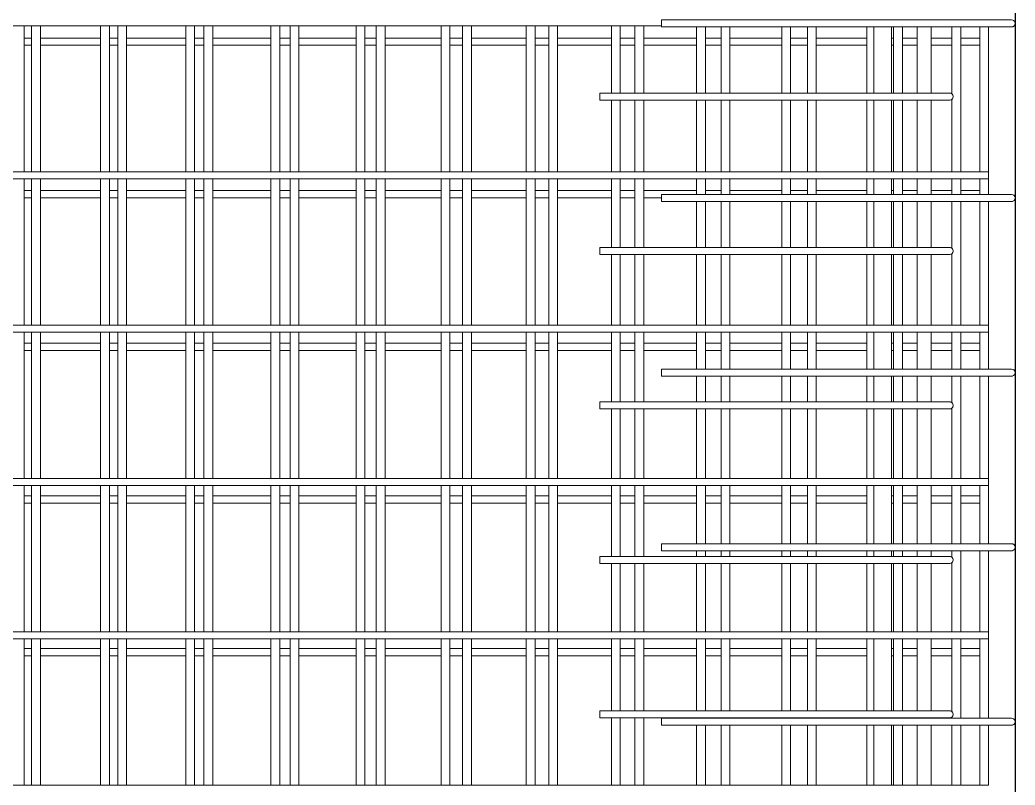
# Model space of a CAD drawing. Header units: millimetres. Extents: x 6720 to 22888, y -3063 to 10060.
# Drawn here: x 11192 to 12319, y 2982 to 3848 of the extents above; entities that cross this region are included whole.
import ezdxf

# ---------------------------------------------------------------- set-up
doc = ezdxf.new("R2010")
doc.units = ezdxf.units.MM
doc.layers.add('A-WALL', color=113, linetype='Continuous', lineweight=25)
doc.layers.add('S-RBAR', color=171, linetype='Continuous', lineweight=18)

msp = doc.modelspace()

# ---------------------------------------------------------------- linework, layer by layer
at = {"layer": 'A-WALL'}
msp.add_line((12318.6, 4095), (12318.6, 2210), dxfattribs=at)
at = {"layer": 'S-RBAR'}
for p, q in [((10462.6, 3841.7), (11918.6, 3841.7)), ((11197.4, 3676.2), (11197.4, 3841.7)), ((11205.6, 3676.2), (11205.6, 3841.7)), ((11215.6, 3676.2), (11215.6, 3841.7)), ((11283.8, 3676.2), (11283.8, 3841.7)), ((11293.8, 3676.2), (11293.8, 3841.7)), ((11303.1, 3676.2), (11303.1, 3841.7)), ((11313.1, 3676.2), (11313.1, 3841.7)), ((11380.1, 3676.2), (11380.1, 3841.7)), ((11390.1, 3676.2), (11390.1, 3841.7)), ((11400.7, 3676.2), (11400.7, 3841.7)), ((11410.7, 3676.2), (11410.7, 3841.7)), ((11476.5, 3676.2), (11476.5, 3841.7)), ((11486.5, 3676.2), (11486.5, 3841.7)), ((11498.2, 3676.2), (11498.2, 3841.7)), ((11508.2, 3676.2), (11508.2, 3841.7)), ((11572.8, 3676.2), (11572.8, 3841.7)), ((11582.8, 3676.2), (11582.8, 3841.7)), ((11595.7, 3676.2), (11595.7, 3841.7)), ((11605.7, 3676.2), (11605.7, 3841.7)), ((11669.1, 3676.2), (11669.1, 3841.7)), ((11679.1, 3676.2), (11679.1, 3841.7)), ((11693.3, 3676.2), (11693.3, 3841.7)), ((11703.3, 3676.2), (11703.3, 3841.7)), ((11765.5, 3676.2), (11765.5, 3841.7)), ((11775.5, 3676.2), (11775.5, 3841.7)), ((11790.8, 3676.2), (11790.8, 3841.7)), ((11800.8, 3676.2), (11800.8, 3841.7)), ((11861.8, 3765.5), (11861.8, 3841.7)), ((11871.8, 3765.5), (11871.8, 3841.7)), ((11888.4, 3765.5), (11888.4, 3841.7)), ((11898.4, 3765.5), (11898.4, 3841.7)), ((11918.6, 3848.3), (12294.6, 3848.3)), ((11918.6, 3840.3), (11918.6, 3848.3)), ((11918.6, 3840.3), (12294.6, 3840.3)), ((11958.1, 3765.5), (11958.1, 3840.3)), ((11968.1, 3765.5), (11968.1, 3840.3)), ((11985.9, 3765.5), (11985.9, 3840.3)), ((11995.9, 3765.5), (11995.9, 3840.3)), ((12054.5, 3765.5), (12054.5, 3840.3)), ((12064.5, 3765.5), (12064.5, 3840.3)), ((12083.5, 3765.5), (12083.5, 3840.3)), ((12093.5, 3765.5), (12093.5, 3840.3)), ((12150.8, 3765.5), (12150.8, 3840.3)), ((12158.6, 3765.5), (12158.6, 3840.3)), ((12178.6, 3765.5), (12178.6, 3840.3)), ((12181, 3765.5), (12181, 3840.3)), ((12191, 3765.5), (12191, 3840.3)), ((12207.6, 3765.5), (12207.6, 3840.3)), ((12223.6, 3765.5), (12223.6, 3840.3)), ((12247.1, 3764.2), (12247.1, 3840.3)), ((12257.1, 3676.2), (12257.1, 3840.3)), ((12278.6, 3676.2), (12278.6, 3840.3)), ((12288.6, 3676.2), (12288.6, 3840.3)), ((12314.6, 3848.3), (12294.6, 3848.3)), ((12314.6, 3840.3), (12294.6, 3840.3)), ((11197.4, 3827.8), (11205.6, 3827.8)), ((11197.4, 3819.8), (11205.6, 3819.8)), ((11215.6, 3827.8), (11283.8, 3827.8)), ((11215.6, 3819.8), (11283.8, 3819.8)), ((11293.8, 3827.8), (11303.1, 3827.8)), ((11293.8, 3819.8), (11303.1, 3819.8)), ((11313.1, 3827.8), (11380.1, 3827.8)), ((11313.1, 3819.8), (11380.1, 3819.8)), ((11390.1, 3827.8), (11400.7, 3827.8)), ((11390.1, 3819.8), (11400.7, 3819.8)), ((11410.7, 3827.8), (11476.5, 3827.8)), ((11410.7, 3819.8), (11476.5, 3819.8)), ((11486.5, 3827.8), (11498.2, 3827.8)), ((11486.5, 3819.8), (11498.2, 3819.8)), ((11508.2, 3827.8), (11572.8, 3827.8)), ((11508.2, 3819.8), (11572.8, 3819.8)), ((11582.8, 3827.8), (11595.7, 3827.8)), ((11582.8, 3819.8), (11595.7, 3819.8)), ((11605.7, 3827.8), (11669.1, 3827.8)), ((11605.7, 3819.8), (11669.1, 3819.8)), ((11679.1, 3827.8), (11693.3, 3827.8)), ((11679.1, 3819.8), (11693.3, 3819.8)), ((11703.3, 3827.8), (11765.5, 3827.8)), ((11703.3, 3819.8), (11765.5, 3819.8)), ((11775.5, 3827.8), (11790.8, 3827.8)), ((11775.5, 3819.8), (11790.8, 3819.8)), ((11800.8, 3827.8), (11861.8, 3827.8)), ((11800.8, 3819.8), (11861.8, 3819.8)), ((11871.8, 3827.8), (11888.4, 3827.8)), ((11871.8, 3819.8), (11888.4, 3819.8)), ((11898.4, 3827.8), (11958.1, 3827.8)), ((11898.4, 3819.8), (11958.1, 3819.8)), ((11968.1, 3827.8), (11985.9, 3827.8)), ((11968.1, 3819.8), (11985.9, 3819.8)), ((11995.9, 3827.8), (12054.5, 3827.8)), ((11995.9, 3819.8), (12054.5, 3819.8)), ((12064.5, 3827.8), (12083.5, 3827.8)), ((12064.5, 3819.8), (12083.5, 3819.8)), ((12093.5, 3827.8), (12150.8, 3827.8)), ((12093.5, 3819.8), (12150.8, 3819.8)), ((12178.6, 3827.8), (12181, 3827.8)), ((12178.6, 3819.8), (12181, 3819.8)), ((12191, 3827.8), (12207.6, 3827.8)), ((12191, 3819.8), (12207.6, 3819.8)), ((12223.6, 3827.8), (12247.1, 3827.8)), ((12223.6, 3819.8), (12247.1, 3819.8)), ((12257.1, 3827.8), (12278.6, 3827.8)), ((12257.1, 3819.8), (12278.6, 3819.8)), ((12208.6, 3765.5), (11848.6, 3765.5)), ((11848.6, 3765.5), (11848.6, 3757.5)), ((12208.6, 3765.5), (12244.6, 3765.5)), ((12208.6, 3757.5), (11848.6, 3757.5)), ((11861.8, 3676.2), (11861.8, 3757.5)), ((11871.8, 3676.2), (11871.8, 3757.5)), ((11888.4, 3676.2), (11888.4, 3757.5)), ((11898.4, 3676.2), (11898.4, 3757.5)), ((11958.1, 3676.2), (11958.1, 3757.5)), ((11968.1, 3676.2), (11968.1, 3757.5)), ((11985.9, 3676.2), (11985.9, 3757.5)), ((11995.9, 3676.2), (11995.9, 3757.5)), ((12054.5, 3676.2), (12054.5, 3757.5)), ((12064.5, 3676.2), (12064.5, 3757.5)), ((12083.5, 3676.2), (12083.5, 3757.5)), ((12093.5, 3676.2), (12093.5, 3757.5)), ((12150.8, 3676.2), (12150.8, 3757.5)), ((12158.6, 3676.2), (12158.6, 3757.5)), ((12178.6, 3676.2), (12178.6, 3757.5)), ((12181, 3676.2), (12181, 3757.5)), ((12191, 3676.2), (12191, 3757.5)), ((12207.6, 3676.2), (12207.6, 3757.5)), ((12208.6, 3757.5), (12244.6, 3757.5)), ((12223.6, 3676.2), (12223.6, 3757.5)), ((12247.1, 3676.2), (12247.1, 3758.8)), ((10132.6, 3676.2), (12288.6, 3676.2)), ((12288.6, 3668.2), (12288.6, 3676.2)), ((10132.6, 3668.2), (12288.6, 3668.2)), ((11197.4, 3502.6), (11197.4, 3668.2)), ((11205.6, 3502.6), (11205.6, 3668.2)), ((11215.6, 3502.6), (11215.6, 3668.2)), ((11283.8, 3502.6), (11283.8, 3668.2)), ((11293.8, 3502.6), (11293.8, 3668.2)), ((11303.1, 3502.6), (11303.1, 3668.2)), ((11313.1, 3502.6), (11313.1, 3668.2)), ((11380.1, 3502.6), (11380.1, 3668.2)), ((11390.1, 3502.6), (11390.1, 3668.2)), ((11400.7, 3502.6), (11400.7, 3668.2)), ((11410.7, 3502.6), (11410.7, 3668.2)), ((11476.5, 3502.6), (11476.5, 3668.2)), ((11486.5, 3502.6), (11486.5, 3668.2)), ((11498.2, 3502.6), (11498.2, 3668.2)), ((11508.2, 3502.6), (11508.2, 3668.2)), ((11572.8, 3502.6), (11572.8, 3668.2)), ((11582.8, 3502.6), (11582.8, 3668.2)), ((11595.7, 3502.6), (11595.7, 3668.2)), ((11605.7, 3502.6), (11605.7, 3668.2)), ((11669.1, 3502.6), (11669.1, 3668.2)), ((11679.1, 3502.6), (11679.1, 3668.2)), ((11693.3, 3502.6), (11693.3, 3668.2)), ((11703.3, 3502.6), (11703.3, 3668.2)), ((11765.5, 3502.6), (11765.5, 3668.2)), ((11775.5, 3502.6), (11775.5, 3668.2)), ((11790.8, 3502.6), (11790.8, 3668.2)), ((11800.8, 3502.6), (11800.8, 3668.2)), ((11861.8, 3590.6), (11861.8, 3668.2)), ((11871.8, 3590.6), (11871.8, 3668.2)), ((11888.4, 3590.6), (11888.4, 3668.2)), ((11898.4, 3590.6), (11898.4, 3668.2)), ((11958.1, 3650.7), (11958.1, 3668.2)), ((11968.1, 3650.7), (11968.1, 3668.2)), ((11985.9, 3650.7), (11985.9, 3668.2)), ((11995.9, 3650.7), (11995.9, 3668.2)), ((12054.5, 3650.7), (12054.5, 3668.2)), ((12064.5, 3650.7), (12064.5, 3668.2)), ((12083.5, 3650.7), (12083.5, 3668.2)), ((12093.5, 3650.7), (12093.5, 3668.2)), ((12150.8, 3650.7), (12150.8, 3668.2)), ((12158.6, 3650.7), (12158.6, 3668.2)), ((12178.6, 3650.7), (12178.6, 3668.2)), ((12181, 3650.7), (12181, 3668.2)), ((12191, 3650.7), (12191, 3668.2)), ((12207.6, 3650.7), (12207.6, 3668.2)), ((12223.6, 3650.7), (12223.6, 3668.2)), ((12247.1, 3650.7), (12247.1, 3668.2)), ((12257.1, 3650.7), (12257.1, 3668.2)), ((12278.6, 3650.7), (12278.6, 3668.2)), ((12288.6, 3650.7), (12288.6, 3668.2)), ((11197.4, 3655), (11205.6, 3655)), ((11215.6, 3655), (11283.8, 3655)), ((11293.8, 3655), (11303.1, 3655)), ((11313.1, 3655), (11380.1, 3655)), ((11390.1, 3655), (11400.7, 3655)), ((11410.7, 3655), (11476.5, 3655)), ((11486.5, 3655), (11498.2, 3655)), ((11508.2, 3655), (11572.8, 3655)), ((11582.8, 3655), (11595.7, 3655)), ((11605.7, 3655), (11669.1, 3655)), ((11679.1, 3655), (11693.3, 3655)), ((11703.3, 3655), (11765.5, 3655)), ((11775.5, 3655), (11790.8, 3655)), ((11800.8, 3655), (11861.8, 3655)), ((11871.8, 3655), (11888.4, 3655)), ((11898.4, 3655), (11958.1, 3655)), ((11918.6, 3650.7), (12294.6, 3650.7)), ((11918.6, 3642.7), (11918.6, 3650.7)), ((11968.1, 3655), (11985.9, 3655)), ((11995.9, 3655), (12054.5, 3655)), ((12064.5, 3655), (12083.5, 3655)), ((12093.5, 3655), (12150.8, 3655)), ((12178.6, 3655), (12181, 3655)), ((12191, 3655), (12207.6, 3655)), ((12223.6, 3655), (12247.1, 3655)), ((12257.1, 3655), (12278.6, 3655)), ((12314.6, 3650.7), (12294.6, 3650.7)), ((11197.4, 3647), (11205.6, 3647)), ((11215.6, 3647), (11283.8, 3647)), ((11293.8, 3647), (11303.1, 3647)), ((11313.1, 3647), (11380.1, 3647)), ((11390.1, 3647), (11400.7, 3647)), ((11410.7, 3647), (11476.5, 3647)), ((11486.5, 3647), (11498.2, 3647)), ((11508.2, 3647), (11572.8, 3647)), ((11582.8, 3647), (11595.7, 3647)), ((11605.7, 3647), (11669.1, 3647)), ((11679.1, 3647), (11693.3, 3647)), ((11703.3, 3647), (11765.5, 3647)), ((11775.5, 3647), (11790.8, 3647)), ((11800.8, 3647), (11861.8, 3647)), ((11871.8, 3647), (11888.4, 3647)), ((11898.4, 3647), (11918.6, 3647)), ((11918.6, 3642.7), (12294.6, 3642.7)), ((11958.1, 3590.6), (11958.1, 3642.7)), ((11968.1, 3590.6), (11968.1, 3642.7)), ((11985.9, 3590.6), (11985.9, 3642.7)), ((11995.9, 3590.6), (11995.9, 3642.7)), ((12054.5, 3590.6), (12054.5, 3642.7)), ((12064.5, 3590.6), (12064.5, 3642.7)), ((12083.5, 3590.6), (12083.5, 3642.7)), ((12093.5, 3590.6), (12093.5, 3642.7)), ((12150.8, 3590.6), (12150.8, 3642.7)), ((12158.6, 3590.6), (12158.6, 3642.7)), ((12178.6, 3590.6), (12178.6, 3642.7)), ((12181, 3590.6), (12181, 3642.7)), ((12191, 3590.6), (12191, 3642.7)), ((12207.6, 3590.6), (12207.6, 3642.7)), ((12223.6, 3590.6), (12223.6, 3642.7)), ((12247.1, 3589.4), (12247.1, 3642.7)), ((12257.1, 3502.6), (12257.1, 3642.7)), ((12278.6, 3502.6), (12278.6, 3642.7)), ((12288.6, 3502.6), (12288.6, 3642.7)), ((12314.6, 3642.7), (12294.6, 3642.7)), ((12208.6, 3590.6), (11848.6, 3590.6)), ((11848.6, 3590.6), (11848.6, 3582.6)), ((12208.6, 3582.6), (11848.6, 3582.6)), ((11861.8, 3502.6), (11861.8, 3582.6)), ((11871.8, 3502.6), (11871.8, 3582.6)), ((11888.4, 3502.6), (11888.4, 3582.6)), ((11898.4, 3502.6), (11898.4, 3582.6)), ((11958.1, 3502.6), (11958.1, 3582.6)), ((11968.1, 3502.6), (11968.1, 3582.6)), ((11985.9, 3502.6), (11985.9, 3582.6)), ((11995.9, 3502.6), (11995.9, 3582.6)), ((12054.5, 3502.6), (12054.5, 3582.6)), ((12064.5, 3502.6), (12064.5, 3582.6)), ((12083.5, 3502.6), (12083.5, 3582.6)), ((12093.5, 3502.6), (12093.5, 3582.6)), ((12150.8, 3502.6), (12150.8, 3582.6)), ((12158.6, 3502.6), (12158.6, 3582.6)), ((12178.6, 3502.6), (12178.6, 3582.6)), ((12181, 3502.6), (12181, 3582.6)), ((12191, 3502.6), (12191, 3582.6)), ((12207.6, 3502.6), (12207.6, 3582.6)), ((12208.6, 3590.6), (12244.6, 3590.6)), ((12208.6, 3582.6), (12244.6, 3582.6)), ((12223.6, 3502.6), (12223.6, 3582.6)), ((12247.1, 3502.6), (12247.1, 3583.9)), ((10132.6, 3502.6), (12288.6, 3502.6)), ((12288.6, 3494.6), (12288.6, 3502.6)), ((10132.6, 3494.6), (12288.6, 3494.6)), ((11197.4, 3329.1), (11197.4, 3494.6)), ((11205.6, 3329.1), (11205.6, 3494.6)), ((11215.6, 3329.1), (11215.6, 3494.6)), ((11283.8, 3329.1), (11283.8, 3494.6)), ((11293.8, 3329.1), (11293.8, 3494.6)), ((11303.1, 3329.1), (11303.1, 3494.6)), ((11313.1, 3329.1), (11313.1, 3494.6)), ((11380.1, 3329.1), (11380.1, 3494.6)), ((11390.1, 3329.1), (11390.1, 3494.6)), ((11400.7, 3329.1), (11400.7, 3494.6)), ((11410.7, 3329.1), (11410.7, 3494.6)), ((11476.5, 3329.1), (11476.5, 3494.6)), ((11486.5, 3329.1), (11486.5, 3494.6)), ((11498.2, 3329.1), (11498.2, 3494.6)), ((11508.2, 3329.1), (11508.2, 3494.6)), ((11572.8, 3329.1), (11572.8, 3494.6)), ((11582.8, 3329.1), (11582.8, 3494.6)), ((11595.7, 3329.1), (11595.7, 3494.6)), ((11605.7, 3329.1), (11605.7, 3494.6)), ((11669.1, 3329.1), (11669.1, 3494.6)), ((11679.1, 3329.1), (11679.1, 3494.6)), ((11693.3, 3329.1), (11693.3, 3494.6)), ((11703.3, 3329.1), (11703.3, 3494.6)), ((11765.5, 3329.1), (11765.5, 3494.6)), ((11775.5, 3329.1), (11775.5, 3494.6)), ((11790.8, 3329.1), (11790.8, 3494.6)), ((11800.8, 3329.1), (11800.8, 3494.6)), ((11861.8, 3415.8), (11861.8, 3494.6)), ((11871.8, 3415.8), (11871.8, 3494.6)), ((11888.4, 3415.8), (11888.4, 3494.6)), ((11898.4, 3415.8), (11898.4, 3494.6)), ((11958.1, 3453), (11958.1, 3494.6)), ((11968.1, 3453), (11968.1, 3494.6)), ((11985.9, 3453), (11985.9, 3494.6)), ((11995.9, 3453), (11995.9, 3494.6)), ((12054.5, 3453), (12054.5, 3494.6)), ((12064.5, 3453), (12064.5, 3494.6)), ((12083.5, 3453), (12083.5, 3494.6)), ((12093.5, 3453), (12093.5, 3494.6)), ((12150.8, 3453), (12150.8, 3494.6)), ((12158.6, 3453), (12158.6, 3494.6)), ((12178.6, 3453), (12178.6, 3494.6)), ((12181, 3453), (12181, 3494.6)), ((12191, 3453), (12191, 3494.6)), ((12207.6, 3453), (12207.6, 3494.6)), ((12223.6, 3453), (12223.6, 3494.6)), ((12247.1, 3453), (12247.1, 3494.6)), ((12257.1, 3453), (12257.1, 3494.6)), ((12278.6, 3453), (12278.6, 3494.6)), ((12288.6, 3453), (12288.6, 3494.6)), ((11197.4, 3482.2), (11205.6, 3482.2)), ((11215.6, 3482.2), (11283.8, 3482.2)), ((11293.8, 3482.2), (11303.1, 3482.2)), ((11313.1, 3482.2), (11380.1, 3482.2)), ((11390.1, 3482.2), (11400.7, 3482.2)), ((11410.7, 3482.2), (11476.5, 3482.2)), ((11486.5, 3482.2), (11498.2, 3482.2)), ((11508.2, 3482.2), (11572.8, 3482.2)), ((11582.8, 3482.2), (11595.7, 3482.2)), ((11605.7, 3482.2), (11669.1, 3482.2)), ((11679.1, 3482.2), (11693.3, 3482.2)), ((11703.3, 3482.2), (11765.5, 3482.2)), ((11775.5, 3482.2), (11790.8, 3482.2)), ((11800.8, 3482.2), (11861.8, 3482.2)), ((11871.8, 3482.2), (11888.4, 3482.2)), ((11898.4, 3482.2), (11958.1, 3482.2)), ((11968.1, 3482.2), (11985.9, 3482.2)), ((11995.9, 3482.2), (12054.5, 3482.2)), ((12064.5, 3482.2), (12083.5, 3482.2)), ((12093.5, 3482.2), (12150.8, 3482.2)), ((12178.6, 3482.2), (12181, 3482.2)), ((12191, 3482.2), (12207.6, 3482.2)), ((12223.6, 3482.2), (12247.1, 3482.2)), ((12257.1, 3482.2), (12278.6, 3482.2)), ((11197.4, 3474.2), (11205.6, 3474.2)), ((11215.6, 3474.2), (11283.8, 3474.2)), ((11293.8, 3474.2), (11303.1, 3474.2)), ((11313.1, 3474.2), (11380.1, 3474.2)), ((11390.1, 3474.2), (11400.7, 3474.2)), ((11410.7, 3474.2), (11476.5, 3474.2)), ((11486.5, 3474.2), (11498.2, 3474.2)), ((11508.2, 3474.2), (11572.8, 3474.2)), ((11582.8, 3474.2), (11595.7, 3474.2)), ((11605.7, 3474.2), (11669.1, 3474.2)), ((11679.1, 3474.2), (11693.3, 3474.2)), ((11703.3, 3474.2), (11765.5, 3474.2)), ((11775.5, 3474.2), (11790.8, 3474.2)), ((11800.8, 3474.2), (11861.8, 3474.2)), ((11871.8, 3474.2), (11888.4, 3474.2)), ((11898.4, 3474.2), (11958.1, 3474.2)), ((11968.1, 3474.2), (11985.9, 3474.2)), ((11995.9, 3474.2), (12054.5, 3474.2)), ((12064.5, 3474.2), (12083.5, 3474.2)), ((12093.5, 3474.2), (12150.8, 3474.2)), ((12178.6, 3474.2), (12181, 3474.2)), ((12191, 3474.2), (12207.6, 3474.2)), ((12223.6, 3474.2), (12247.1, 3474.2)), ((12257.1, 3474.2), (12278.6, 3474.2)), ((11918.6, 3453), (12294.6, 3453)), ((11918.6, 3445), (11918.6, 3453)), ((12314.6, 3453), (12294.6, 3453)), ((11918.6, 3445), (12294.6, 3445)), ((11958.1, 3415.8), (11958.1, 3445)), ((11968.1, 3415.8), (11968.1, 3445)), ((11985.9, 3415.8), (11985.9, 3445)), ((11995.9, 3415.8), (11995.9, 3445)), ((12054.5, 3415.8), (12054.5, 3445)), ((12064.5, 3415.8), (12064.5, 3445)), ((12083.5, 3415.8), (12083.5, 3445)), ((12093.5, 3415.8), (12093.5, 3445)), ((12150.8, 3415.8), (12150.8, 3445)), ((12158.6, 3415.8), (12158.6, 3445)), ((12178.6, 3415.8), (12178.6, 3445)), ((12181, 3415.8), (12181, 3445)), ((12191, 3415.8), (12191, 3445)), ((12207.6, 3415.8), (12207.6, 3445)), ((12223.6, 3415.8), (12223.6, 3445)), ((12247.1, 3414.5), (12247.1, 3445)), ((12257.1, 3329.1), (12257.1, 3445)), ((12278.6, 3329.1), (12278.6, 3445)), ((12288.6, 3329.1), (12288.6, 3445)), ((12314.6, 3445), (12294.6, 3445)), ((12208.6, 3415.8), (11848.6, 3415.8)), ((11848.6, 3415.8), (11848.6, 3407.8)), ((12208.6, 3415.8), (12244.6, 3415.8)), ((12208.6, 3407.8), (11848.6, 3407.8)), ((11861.8, 3329.1), (11861.8, 3407.8)), ((11871.8, 3329.1), (11871.8, 3407.8)), ((11888.4, 3329.1), (11888.4, 3407.8)), ((11898.4, 3329.1), (11898.4, 3407.8)), ((11958.1, 3329.1), (11958.1, 3407.8)), ((11968.1, 3329.1), (11968.1, 3407.8)), ((11985.9, 3329.1), (11985.9, 3407.8)), ((11995.9, 3329.1), (11995.9, 3407.8)), ((12054.5, 3329.1), (12054.5, 3407.8)), ((12064.5, 3329.1), (12064.5, 3407.8)), ((12083.5, 3329.1), (12083.5, 3407.8)), ((12093.5, 3329.1), (12093.5, 3407.8)), ((12150.8, 3329.1), (12150.8, 3407.8)), ((12158.6, 3329.1), (12158.6, 3407.8)), ((12178.6, 3329.1), (12178.6, 3407.8)), ((12181, 3329.1), (12181, 3407.8)), ((12191, 3329.1), (12191, 3407.8)), ((12207.6, 3329.1), (12207.6, 3407.8)), ((12208.6, 3407.8), (12244.6, 3407.8)), ((12223.6, 3329.1), (12223.6, 3407.8)), ((12247.1, 3329.1), (12247.1, 3409.1)), ((10132.6, 3329.1), (12288.6, 3329.1)), ((12288.6, 3321.1), (12288.6, 3329.1)), ((10132.6, 3321.1), (12288.6, 3321.1)), ((11197.4, 3155.5), (11197.4, 3321.1)), ((11205.6, 3155.5), (11205.6, 3321.1)), ((11215.6, 3155.5), (11215.6, 3321.1)), ((11283.8, 3155.5), (11283.8, 3321.1)), ((11293.8, 3155.5), (11293.8, 3321.1)), ((11303.1, 3155.5), (11303.1, 3321.1)), ((11313.1, 3155.5), (11313.1, 3321.1)), ((11380.1, 3155.5), (11380.1, 3321.1)), ((11390.1, 3155.5), (11390.1, 3321.1)), ((11400.7, 3155.5), (11400.7, 3321.1)), ((11410.7, 3155.5), (11410.7, 3321.1)), ((11476.5, 3155.5), (11476.5, 3321.1)), ((11486.5, 3155.5), (11486.5, 3321.1)), ((11498.2, 3155.5), (11498.2, 3321.1)), ((11508.2, 3155.5), (11508.2, 3321.1)), ((11572.8, 3155.5), (11572.8, 3321.1)), ((11582.8, 3155.5), (11582.8, 3321.1)), ((11595.7, 3155.5), (11595.7, 3321.1)), ((11605.7, 3155.5), (11605.7, 3321.1)), ((11669.1, 3155.5), (11669.1, 3321.1)), ((11679.1, 3155.5), (11679.1, 3321.1)), ((11693.3, 3155.5), (11693.3, 3321.1)), ((11703.3, 3155.5), (11703.3, 3321.1)), ((11765.5, 3155.5), (11765.5, 3321.1)), ((11775.5, 3155.5), (11775.5, 3321.1)), ((11790.8, 3155.5), (11790.8, 3321.1)), ((11800.8, 3155.5), (11800.8, 3321.1)), ((11861.8, 3240.9), (11861.8, 3321.1)), ((11871.8, 3240.9), (11871.8, 3321.1)), ((11888.4, 3240.9), (11888.4, 3321.1)), ((11898.4, 3240.9), (11898.4, 3321.1)), ((11958.1, 3255.3), (11958.1, 3321.1)), ((11968.1, 3255.3), (11968.1, 3321.1)), ((11985.9, 3255.3), (11985.9, 3321.1)), ((11995.9, 3255.3), (11995.9, 3321.1)), ((12054.5, 3255.3), (12054.5, 3321.1)), ((12064.5, 3255.3), (12064.5, 3321.1)), ((12083.5, 3255.3), (12083.5, 3321.1)), ((12093.5, 3255.3), (12093.5, 3321.1)), ((12150.8, 3255.3), (12150.8, 3321.1)), ((12158.6, 3255.3), (12158.6, 3321.1)), ((12178.6, 3255.3), (12178.6, 3321.1)), ((12181, 3255.3), (12181, 3321.1)), ((12191, 3255.3), (12191, 3321.1)), ((12207.6, 3255.3), (12207.6, 3321.1)), ((12223.6, 3255.3), (12223.6, 3321.1)), ((12247.1, 3255.3), (12247.1, 3321.1)), ((12257.1, 3255.3), (12257.1, 3321.1)), ((12278.6, 3255.3), (12278.6, 3321.1)), ((12288.6, 3255.3), (12288.6, 3321.1)), ((11197.4, 3309.3), (11205.6, 3309.3)), ((11197.4, 3301.3), (11205.6, 3301.3)), ((11215.6, 3309.3), (11283.8, 3309.3)), ((11215.6, 3301.3), (11283.8, 3301.3)), ((11293.8, 3309.3), (11303.1, 3309.3)), ((11293.8, 3301.3), (11303.1, 3301.3)), ((11313.1, 3309.3), (11380.1, 3309.3)), ((11313.1, 3301.3), (11380.1, 3301.3)), ((11390.1, 3309.3), (11400.7, 3309.3)), ((11390.1, 3301.3), (11400.7, 3301.3)), ((11410.7, 3309.3), (11476.5, 3309.3)), ((11410.7, 3301.3), (11476.5, 3301.3)), ((11486.5, 3309.3), (11498.2, 3309.3)), ((11486.5, 3301.3), (11498.2, 3301.3)), ((11508.2, 3309.3), (11572.8, 3309.3)), ((11508.2, 3301.3), (11572.8, 3301.3)), ((11582.8, 3309.3), (11595.7, 3309.3)), ((11582.8, 3301.3), (11595.7, 3301.3)), ((11605.7, 3309.3), (11669.1, 3309.3)), ((11605.7, 3301.3), (11669.1, 3301.3)), ((11679.1, 3309.3), (11693.3, 3309.3)), ((11679.1, 3301.3), (11693.3, 3301.3)), ((11703.3, 3309.3), (11765.5, 3309.3)), ((11703.3, 3301.3), (11765.5, 3301.3)), ((11775.5, 3309.3), (11790.8, 3309.3)), ((11775.5, 3301.3), (11790.8, 3301.3)), ((11800.8, 3309.3), (11861.8, 3309.3)), ((11800.8, 3301.3), (11861.8, 3301.3)), ((11871.8, 3309.3), (11888.4, 3309.3)), ((11871.8, 3301.3), (11888.4, 3301.3)), ((11898.4, 3309.3), (11958.1, 3309.3)), ((11898.4, 3301.3), (11958.1, 3301.3)), ((11968.1, 3309.3), (11985.9, 3309.3)), ((11968.1, 3301.3), (11985.9, 3301.3)), ((11995.9, 3309.3), (12054.5, 3309.3)), ((11995.9, 3301.3), (12054.5, 3301.3)), ((12064.5, 3309.3), (12083.5, 3309.3)), ((12064.5, 3301.3), (12083.5, 3301.3)), ((12093.5, 3309.3), (12150.8, 3309.3)), ((12093.5, 3301.3), (12150.8, 3301.3)), ((12178.6, 3309.3), (12181, 3309.3)), ((12178.6, 3301.3), (12181, 3301.3)), ((12191, 3309.3), (12207.6, 3309.3)), ((12191, 3301.3), (12207.6, 3301.3)), ((12223.6, 3309.3), (12247.1, 3309.3)), ((12223.6, 3301.3), (12247.1, 3301.3)), ((12257.1, 3309.3), (12278.6, 3309.3)), ((12257.1, 3301.3), (12278.6, 3301.3)), ((11918.6, 3255.3), (12294.6, 3255.3)), ((11918.6, 3247.3), (11918.6, 3255.3)), ((12314.6, 3255.3), (12294.6, 3255.3)), ((11918.6, 3247.3), (12294.6, 3247.3)), ((11958.1, 3240.9), (11958.1, 3247.3)), ((11968.1, 3240.9), (11968.1, 3247.3)), ((11985.9, 3240.9), (11985.9, 3247.3)), ((11995.9, 3240.9), (11995.9, 3247.3)), ((12054.5, 3240.9), (12054.5, 3247.3)), ((12064.5, 3240.9), (12064.5, 3247.3)), ((12083.5, 3240.9), (12083.5, 3247.3)), ((12093.5, 3240.9), (12093.5, 3247.3)), ((12150.8, 3240.9), (12150.8, 3247.3)), ((12158.6, 3240.9), (12158.6, 3247.3)), ((12178.6, 3240.9), (12178.6, 3247.3)), ((12181, 3240.9), (12181, 3247.3)), ((12191, 3240.9), (12191, 3247.3)), ((12207.6, 3240.9), (12207.6, 3247.3)), ((12223.6, 3240.9), (12223.6, 3247.3)), ((12247.1, 3239.6), (12247.1, 3247.3)), ((12257.1, 3155.5), (12257.1, 3247.3)), ((12278.6, 3155.5), (12278.6, 3247.3)), ((12288.6, 3155.5), (12288.6, 3247.3)), ((12314.6, 3247.3), (12294.6, 3247.3)), ((12208.6, 3240.9), (11848.6, 3240.9)), ((11848.6, 3240.9), (11848.6, 3232.9)), ((12208.6, 3232.9), (11848.6, 3232.9)), ((11861.8, 3155.5), (11861.8, 3232.9)), ((11871.8, 3155.5), (11871.8, 3232.9)), ((11888.4, 3155.5), (11888.4, 3232.9)), ((11898.4, 3155.5), (11898.4, 3232.9)), ((11958.1, 3155.5), (11958.1, 3232.9)), ((11968.1, 3155.5), (11968.1, 3232.9)), ((11985.9, 3155.5), (11985.9, 3232.9)), ((11995.9, 3155.5), (11995.9, 3232.9)), ((12054.5, 3155.5), (12054.5, 3232.9)), ((12064.5, 3155.5), (12064.5, 3232.9)), ((12083.5, 3155.5), (12083.5, 3232.9)), ((12093.5, 3155.5), (12093.5, 3232.9)), ((12150.8, 3155.5), (12150.8, 3232.9)), ((12158.6, 3155.5), (12158.6, 3232.9)), ((12178.6, 3155.5), (12178.6, 3232.9)), ((12181, 3155.5), (12181, 3232.9)), ((12191, 3155.5), (12191, 3232.9)), ((12207.6, 3155.5), (12207.6, 3232.9)), ((12208.6, 3240.9), (12244.6, 3240.9)), ((12208.6, 3232.9), (12244.6, 3232.9)), ((12223.6, 3155.5), (12223.6, 3232.9)), ((12247.1, 3155.5), (12247.1, 3234.2)), ((10132.6, 3155.5), (12288.6, 3155.5)), ((12288.6, 3147.5), (12288.6, 3155.5)), ((10132.6, 3147.5), (12288.6, 3147.5)), ((11197.4, 2981.9), (11197.4, 3147.5)), ((11205.6, 2981.9), (11205.6, 3147.5)), ((11215.6, 2981.9), (11215.6, 3147.5)), ((11283.8, 2981.9), (11283.8, 3147.5)), ((11293.8, 2981.9), (11293.8, 3147.5)), ((11303.1, 2981.9), (11303.1, 3147.5)), ((11313.1, 2981.9), (11313.1, 3147.5)), ((11380.1, 2981.9), (11380.1, 3147.5)), ((11390.1, 2981.9), (11390.1, 3147.5)), ((11400.7, 2981.9), (11400.7, 3147.5)), ((11410.7, 2981.9), (11410.7, 3147.5)), ((11476.5, 2981.9), (11476.5, 3147.5)), ((11486.5, 2981.9), (11486.5, 3147.5)), ((11498.2, 2981.9), (11498.2, 3147.5)), ((11508.2, 2981.9), (11508.2, 3147.5)), ((11572.8, 2981.9), (11572.8, 3147.5)), ((11582.8, 2981.9), (11582.8, 3147.5)), ((11595.7, 2981.9), (11595.7, 3147.5)), ((11605.7, 2981.9), (11605.7, 3147.5)), ((11669.1, 2981.9), (11669.1, 3147.5)), ((11679.1, 2981.9), (11679.1, 3147.5)), ((11693.3, 2981.9), (11693.3, 3147.5)), ((11703.3, 2981.9), (11703.3, 3147.5)), ((11765.5, 2981.9), (11765.5, 3147.5)), ((11775.5, 2981.9), (11775.5, 3147.5)), ((11790.8, 2981.9), (11790.8, 3147.5)), ((11800.8, 2981.9), (11800.8, 3147.5)), ((11861.8, 3066), (11861.8, 3147.5)), ((11871.8, 3066), (11871.8, 3147.5)), ((11888.4, 3066), (11888.4, 3147.5)), ((11898.4, 3066), (11898.4, 3147.5)), ((11958.1, 3066), (11958.1, 3147.5)), ((11968.1, 3066), (11968.1, 3147.5)), ((11985.9, 3066), (11985.9, 3147.5)), ((11995.9, 3066), (11995.9, 3147.5)), ((12054.5, 3066), (12054.5, 3147.5)), ((12064.5, 3066), (12064.5, 3147.5)), ((12083.5, 3066), (12083.5, 3147.5)), ((12093.5, 3066), (12093.5, 3147.5)), ((12150.8, 3066), (12150.8, 3147.5)), ((12158.6, 3066), (12158.6, 3147.5)), ((12178.6, 3066), (12178.6, 3147.5)), ((12181, 3066), (12181, 3147.5)), ((12191, 3066), (12191, 3147.5)), ((12207.6, 3066), (12207.6, 3147.5)), ((12223.6, 3066), (12223.6, 3147.5)), ((12247.1, 3064.7), (12247.1, 3147.5)), ((12257.1, 3057.7), (12257.1, 3147.5)), ((12278.6, 3057.7), (12278.6, 3147.5)), ((12288.6, 3057.7), (12288.6, 3147.5)), ((11197.4, 3136.5), (11205.6, 3136.5)), ((11215.6, 3136.5), (11283.8, 3136.5)), ((11293.8, 3136.5), (11303.1, 3136.5)), ((11313.1, 3136.5), (11380.1, 3136.5)), ((11390.1, 3136.5), (11400.7, 3136.5)), ((11410.7, 3136.5), (11476.5, 3136.5)), ((11486.5, 3136.5), (11498.2, 3136.5)), ((11508.2, 3136.5), (11572.8, 3136.5)), ((11582.8, 3136.5), (11595.7, 3136.5)), ((11605.7, 3136.5), (11669.1, 3136.5)), ((11679.1, 3136.5), (11693.3, 3136.5)), ((11703.3, 3136.5), (11765.5, 3136.5)), ((11775.5, 3136.5), (11790.8, 3136.5)), ((11800.8, 3136.5), (11861.8, 3136.5)), ((11871.8, 3136.5), (11888.4, 3136.5)), ((11898.4, 3136.5), (11958.1, 3136.5)), ((11968.1, 3136.5), (11985.9, 3136.5)), ((11995.9, 3136.5), (12054.5, 3136.5)), ((12064.5, 3136.5), (12083.5, 3136.5)), ((12093.5, 3136.5), (12150.8, 3136.5)), ((12178.6, 3136.5), (12181, 3136.5)), ((12191, 3136.5), (12207.6, 3136.5)), ((12223.6, 3136.5), (12247.1, 3136.5)), ((12257.1, 3136.5), (12278.6, 3136.5)), ((11197.4, 3128.5), (11205.6, 3128.5)), ((11215.6, 3128.5), (11283.8, 3128.5)), ((11293.8, 3128.5), (11303.1, 3128.5)), ((11313.1, 3128.5), (11380.1, 3128.5)), ((11390.1, 3128.5), (11400.7, 3128.5)), ((11410.7, 3128.5), (11476.5, 3128.5)), ((11486.5, 3128.5), (11498.2, 3128.5)), ((11508.2, 3128.5), (11572.8, 3128.5)), ((11582.8, 3128.5), (11595.7, 3128.5)), ((11605.7, 3128.5), (11669.1, 3128.5)), ((11679.1, 3128.5), (11693.3, 3128.5)), ((11703.3, 3128.5), (11765.5, 3128.5)), ((11775.5, 3128.5), (11790.8, 3128.5)), ((11800.8, 3128.5), (11861.8, 3128.5)), ((11871.8, 3128.5), (11888.4, 3128.5)), ((11898.4, 3128.5), (11958.1, 3128.5)), ((11968.1, 3128.5), (11985.9, 3128.5)), ((11995.9, 3128.5), (12054.5, 3128.5)), ((12064.5, 3128.5), (12083.5, 3128.5)), ((12093.5, 3128.5), (12150.8, 3128.5)), ((12178.6, 3128.5), (12181, 3128.5)), ((12191, 3128.5), (12207.6, 3128.5)), ((12223.6, 3128.5), (12247.1, 3128.5)), ((12257.1, 3128.5), (12278.6, 3128.5)), ((12208.6, 3066), (11848.6, 3066)), ((11848.6, 3066), (11848.6, 3058)), ((12208.6, 3066), (12244.6, 3066)), ((12208.6, 3058), (11848.6, 3058)), ((11861.8, 2981.9), (11861.8, 3058)), ((11871.8, 2981.9), (11871.8, 3058)), ((11888.4, 2981.9), (11888.4, 3058)), ((11898.4, 2981.9), (11898.4, 3058)), ((11918.6, 3057.7), (12294.6, 3057.7)), ((11918.6, 3049.7), (11918.6, 3057.7)), ((12208.6, 3058), (12244.6, 3058)), ((12247.1, 3057.7), (12247.1, 3059.3)), ((12314.6, 3057.7), (12294.6, 3057.7)), ((11918.6, 3049.7), (12294.6, 3049.7)), ((11958.1, 2981.9), (11958.1, 3049.7)), ((11968.1, 2981.9), (11968.1, 3049.7)), ((11985.9, 2981.9), (11985.9, 3049.7)), ((11995.9, 2981.9), (11995.9, 3049.7)), ((12054.5, 2981.9), (12054.5, 3049.7)), ((12064.5, 2981.9), (12064.5, 3049.7)), ((12083.5, 2981.9), (12083.5, 3049.7)), ((12093.5, 2981.9), (12093.5, 3049.7)), ((12150.8, 2981.9), (12150.8, 3049.7)), ((12158.6, 2981.9), (12158.6, 3049.7)), ((12178.6, 2981.9), (12178.6, 3049.7)), ((12181, 2981.9), (12181, 3049.7)), ((12191, 2981.9), (12191, 3049.7)), ((12207.6, 2981.9), (12207.6, 3049.7)), ((12223.6, 2981.9), (12223.6, 3049.7)), ((12247.1, 2981.9), (12247.1, 3049.7)), ((12257.1, 2981.9), (12257.1, 3049.7)), ((12278.6, 2981.9), (12278.6, 3049.7)), ((12288.6, 2981.9), (12288.6, 3049.7)), ((12314.6, 3049.7), (12294.6, 3049.7)), ((10132.6, 2981.9), (12288.6, 2981.9))]:
    msp.add_line(p, q, dxfattribs=at)
for centre, start, end in [((12314.6, 3844.3), 270, 90), ((12314.6, 3844.3), 270, 285), ((12314.6, 3844.3), 15, 60), ((12314.6, 3844.3), 300, 345), ((12244.6, 3761.5), 75, 90), ((12244.6, 3761.5), 270, 90), ((12244.6, 3761.5), 15, 60), ((12244.6, 3761.5), 300, 345), ((12314.6, 3646.7), 270, 90), ((12314.6, 3646.7), 15, 60), ((12314.6, 3646.7), 270, 285), ((12314.6, 3646.7), 300, 345), ((12244.6, 3586.6), 75, 90), ((12244.6, 3586.6), 270, 90), ((12244.6, 3586.6), 15, 60), ((12244.6, 3586.6), 300, 345), ((12314.6, 3449), 270, 90), ((12314.6, 3449), 15, 60), ((12314.6, 3449), 300, 345), ((12314.6, 3449), 270, 285), ((12244.6, 3411.8), 75, 90), ((12244.6, 3411.8), 270, 90), ((12244.6, 3411.8), 15, 60), ((12244.6, 3411.8), 300, 345), ((12314.6, 3251.3), 270, 90), ((12314.6, 3251.3), 15, 60), ((12314.6, 3251.3), 270, 285), ((12314.6, 3251.3), 300, 345), ((12244.6, 3236.9), 75, 90), ((12244.6, 3236.9), 270, 90), ((12244.6, 3236.9), 15, 60), ((12244.6, 3236.9), 300, 345), ((12244.6, 3062), 75, 90), ((12244.6, 3062), 270, 90), ((12244.6, 3062), 15, 60), ((12244.6, 3062), 300, 345), ((12314.6, 3053.7), 270, 90), ((12314.6, 3053.7), 15, 60), ((12314.6, 3053.7), 300, 345), ((12314.6, 3053.7), 270, 285)]:
    msp.add_arc(centre, 4, start, end, dxfattribs=at)

doc.saveas('drawing.dxf')
